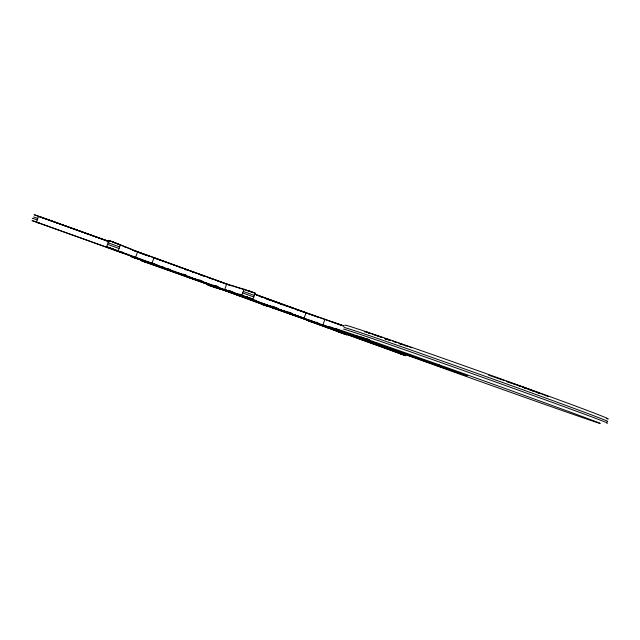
<?xml version="1.0" encoding="UTF-8"?>
<svg xmlns="http://www.w3.org/2000/svg" width="640" height="640" viewBox="0 0 640 640"><rect width="100%" height="100%" fill="white"/><g stroke="black" fill="none" stroke-linecap="round" stroke-linejoin="round"><path stroke-width="0.96" d="M344.24 325.984L324.92 319.288L322.896 324.936L438.992 365.824L439.304 364.952M467.072 375.496L466.936 375.88L445.464 368.024L445.6 367.632M445.464 368.024L448.816 369.192L448.952 368.792M329.312 327.28L459.824 373.328L459.96 372.944M460.752 372.896L460.448 373.736L380.816 345.64L381.144 344.704M324.92 319.288L306.08 312.672L304.08 318.264L239.48 294.992L239.816 294.056M250.912 291.504L226.704 283.92L224.456 290.232L179.624 274.024L241.352 296.032L241.672 295.144M122.248 251.896L121.952 252.728L106.496 246.656L224.648 289.656L241.848 295.28L244.064 289.104M247.128 296.608L246.648 297.952L140.544 260.392L146.512 262.568M250.008 297.672L249.528 299.008L225.672 290.8L226.128 289.528M239.48 294.992L252.904 299.264L255.264 293.144L252.4 292.344M231.096 291.536L230.712 292.608L254.776 300.92L255.048 300.168M261.448 302.424C259.768 305.344 268.52 305.888 268.64 306.608L223.776 290.152L211.784 286.384M266.68 305.912L263.224 304.68L263.648 303.496M268.592 306.432C267.376 305.848 271.032 307.816 270.04 305.624M322.824 325.584L271.376 307.408L271.816 306.192L278.448 308.56M274.28 308.464L274.712 307.248L271.816 306.192M275.792 309.016L276.16 307.992M284.128 311.472L284.392 310.728M284.872 310.688L284.52 311.672L279.92 310L317.064 323.488L317.28 322.888M311.168 321.848L311.728 320.296M312.976 322.536L313.288 321.656M316.904 322.232L316.592 323.104L316.232 322.304M316.712 323.2L317.064 322.216M317.24 323.64L317.496 322.928M317.736 322.84L317.408 323.776L328.528 328.04L329.008 326.704M336.264 329.184L335.816 330.416L329.496 328.16L329.936 326.928M339.152 332.112L330.208 328.688L330.528 327.8M399.784 353.576L405.776 355.696L334.552 329.944L333.984 329.712L334.36 328.664M334.552 329.944L335.008 328.664M336.832 329.28L336.336 330.656L346.928 334.888L347.208 334.024M337.616 329.448L337.336 330.232L333.984 329.712M339.28 324.808L338.84 324.688M338.68 331.936L338.92 331.184M337.168 329.792L330.856 327.288L330.416 328.512L344.88 334.152L341.16 332.824L341.56 331.688M438.992 365.824L356.696 336.784L357.096 335.688M367.712 340.376L368.912 340.816L369.464 339.28M402.944 353.336L402.52 354.52L335.088 330.184M403.8 354.968L404.28 353.624M417.472 357.488L417.6 357.992M368.704 340.744L418.408 358.312L418.552 357.92M106.632 246.712L108.976 240.4L137.624 251.72L226.704 283.92M118.216 250.856L120.48 244.56M131.264 255.728L130.952 256.608M135.512 257.584L137.624 251.72M139.632 258.872L130.952 256.6L156.632 265.288L303.872 318.256M141.464 253.784L141.024 253.24M140.784 260.144L141.096 259.272M143.84 260.488L143.504 261.432L145.128 262.056L213.496 286.472L213.752 285.76L213.752 287.088L224.816 290.576L263.224 304.68M145.128 262.056L145.576 260.8M146.912 262.704L147.376 261.416M138.136 258.6L146.848 261.728L133.672 257.576L151.872 263.528L154.056 257.6M156.632 265.288L156.872 264.616M182.6 274.864L178.656 273.44L178.936 272.912M182.648 275.136L182.96 274.264M185.24 275.8L185.568 274.896M185.584 276.136L185.896 275.256M202.096 281.216L201.952 281.616L177.344 272.944M203.896 276.224L198.4 273.928M210.616 285.968L207.184 284.712L207.488 283.832M207.176 284.704L208.184 284.648L208.52 283.712M213.496 285.176L213.304 285.704L182.824 274.944M215.76 287.784L216.04 287.024M218.872 288.312L219.088 287.712M219.728 288.816L219.896 288.352M227.648 291.328L228.048 290.224M38.912 222.448L38.712 222.992L32 220.536L36.456 222.104L38.568 216.24L108.048 241.12M40.76 217.32L39.464 216.696M324.536 325.616L322.432 325.576L341.16 332.824M329.24 327.288L326.6 327.064L329.496 328.16M211.848 285.984L209.52 285.544L213.424 286.944M32.792 218.344L37.248 219.904M139.288 252.824L140.44 253.096M108.848 240.36L111.912 241.688M364.544 331.504L365.88 331.856M370.216 333.52L371.136 333.76M142.92 254.264L148.928 255.936L132.752 250.12M248.912 291.368L249.776 291.608M250.64 291.848L251.52 292.096M232.736 286.032L252.12 292.024L247.52 290.68M371.912 341.92L372.616 342.2L369.624 341.184M155.496 258.6L156.552 258.912M157.624 259.224L163.72 261.36M254.28 295.416L243.232 291.424M253.728 296.952L242.68 292.96M346.88 334.872L346.4 334.712M252.904 299.264L249.184 297.88M360.664 337.888L357.376 336.744L361.184 338.144M228.208 290.984L249.912 298.184L232.864 292.664M33.632 216.976L37.776 218.44M352.992 335.152L352.312 334.936L353.48 335.384M241.848 295.28L248.184 297.52M371.944 341.984L372.512 342.152M215.104 285.696L217.912 286.648M180.16 267.664L180.592 267.816M208.184 284.648L224.456 290.232M369.76 333.16L366.408 332L367.696 332.472M372.272 334.032L374.784 334.904M375.624 335.192L382.384 337.536M384.936 338.424L390.072 340.2M392.648 341.096L395.24 341.992M398.712 343.2L403.072 344.712M405.704 345.624L408.344 346.536M409.232 346.84L410.256 347.2M373.696 334.624L375.232 335.16M376 335.424L378.32 336.232M379.088 336.496L380.64 337.032M385.312 338.656L387.656 339.464M388.44 339.744L390.008 340.288M394.744 341.928L397.12 342.752M399.512 343.576L401.112 344.136M401.904 344.408L404.312 345.24M384.92 338.616L385.616 338.864L384.976 338.648M387.024 339.352L387.4 339.512M399.512 343.68L400.656 344.08M405.208 345.76L406.064 346.056M185.04 269.368L186.48 269.864M192.264 271.88L193.72 272.384M199.568 274.416L202.512 275.44M208.192 277.584L213.536 279.44M488.6 375.152L504.416 380.64M506.272 381.288L523.952 387.424M524.88 387.744L539.512 393.184L535.152 391.664M506.336 381.408L510.856 382.976M513.568 383.92L516.272 384.856M527.6 388.792L522.368 386.976L525.032 388M541.264 393.888L536.92 392.376L539.696 393.448M331.32 321.664L343.584 325.936M343.472 325.968L266.368 298.896M354.92 335.816L355.432 335.992M370.16 341.368L370.648 341.536M260.048 296.504L262.296 297.296M266.792 298.872L271.312 300.464M273.584 301.256L275.104 301.792M275.864 302.056L280.432 303.664L272.448 300.768M279.296 303.544L283.112 304.888M284.64 305.424L286.936 306.232M289.24 307.048L290.776 307.584M291.552 307.856L293.864 308.672M295.408 309.216L297.728 310.032M298.504 310.304L301.608 311.4M302.384 311.672L310.2 314.424M310.984 314.696L314.12 315.808M314.912 316.08L318.064 317.192M366.568 338.8L369.392 339.792M360.8 336.824L369.28 339.8M287.792 311.84L292.456 313.48M356.56 336.392L352.656 335.072M369.824 341.248L366.56 340.096M269.624 306.776L317.064 323.488M346.184 334.632L343.48 333.672M364.44 331.552L365.232 331.832M366.384 332.24L367.048 332.48M368.336 332.928L368.872 333.12M356.368 336.328L357.968 336.888M364.664 339.384L367.528 340.376L363.728 338.984M368.912 340.816L448.816 369.192M271.376 307.408L322.928 325.584M185.696 269.744L185.256 269.592M357.824 336.84L361.144 338.056M363.744 339.056L366.856 340.2M241.352 296.032L466.936 375.88L459.824 373.328M254.776 300.92L316.096 322.688M275.104 308.776L269.072 306.608M152.376 263.192L156.12 264.528M161.432 266.456L163.304 267.12M167.032 268.448L170.16 269.536M182.896 274.104L186.072 275.208M199.176 279.88L201.984 280.88M215.416 285.696L218.096 286.648M361.872 338.28L362.928 338.656M330.84 327.248L335.36 328.864M359.824 337.552L363.248 338.88M363.024 338.84L365.024 339.552M36.456 222.104L121.952 252.728M328.528 328.04L308.184 320.792L330.208 328.688M385.016 338.656L385.616 338.872M388.776 340.008L389.192 340.16M109.248 241.624L39.096 216.464L109.408 241.744M134.744 250.768L139.76 252.568M38.568 216.24L34.128 214.696L39.192 216.6M41.72 217.504L97.704 237.616M98.608 237.936L103.096 239.552M104 239.872L108.488 241.488M132.672 250.168L135.352 251.136M136.248 251.456L160.272 259.952M153.952 257.744L231.736 285.896M362.688 338.608L365.704 339.656M359.48 337.568L362.336 338.592M158.184 265.76L36.984 222.32L38.192 222.784M151.872 263.528L157.896 265.696M342.68 333.384L339.368 332.192M366.024 339.776L367.88 340.44M357.112 336.712L358.128 337.08M365.024 339.408L366.4 339.904M358 337.032L359.928 337.728M254.648 294.04L306.08 312.672M254.232 294.056L305.856 312.712M164.432 261.624L167.296 262.656M168.008 262.92L169.432 263.432M170.144 263.688L181.512 267.808M182.216 268.064L183.632 268.576M184.336 268.832L189.976 270.88M190.92 271.216L195.6 272.92M215.328 280.064L218.656 281.272M219.48 281.576L223.624 283.072M224.448 283.376L229.4 285.168M256.352 294.936L264.416 297.856M265.224 298.152L271.648 300.48M355.72 336.208L357.488 336.848M251.408 291.68L255.104 293.072M354.896 335.904L355.56 336.144M356.296 336.416L352.968 335.192M368.328 332.704L369.472 333.12M370.216 333.4L371.24 333.776M178.656 273.44L177.344 272.952M435.76 364.84L438.464 365.832M229.504 290.776L232.032 291.72M229.368 290.784L234 292.504M241.408 295.256L243.264 295.936M244.952 296.512L249.568 298.224M251.6 299.032L256.24 300.752M371.632 341.816L372.304 342.072M386.744 339.312L387.328 339.536M364.304 331.52L365.096 331.816M411.192 347.544L411.976 347.84M33.352 218.568L32.824 218.36M529.464 389.704L533.896 391.408M517.176 385.176L519.848 386.2M522.528 387.224L526.976 388.936M542.128 394.192L548.424 396.616M528.432 389.112L534.28 391.368M127.728 254.84L109.8 247.848L132.648 256.6M329.136 326.76L331.8 327.816M119.064 248.496L107.48 244.344M119.632 246.92L108.048 242.768M121.112 245.352L112.072 241.544L132.336 249.76M123.824 246.488L125.632 247.248M112.896 242.112L114.84 242.936M344.128 327.536A139.712 1.424 19.6 0 1 477.144 373.4A139.712 1.424 19.6 0 1 607.096 421.32M343.576 329.08A139.72 1.216 19.6 0 1 476.512 375.176A139.72 1.216 19.6 0 1 606.528 422.92M356.696 336.784A139.72 0.904 19.7 0 1 468.048 375.16A139.72 0.904 19.7 0 1 596.88 422.464A139.72 0.904 19.7 0 1 380.816 345.64M344.96 325.216A139.712 1.744 19.6 0 1 484.48 373.008A139.712 1.744 19.6 0 1 606.656 418.648"/></g></svg>
